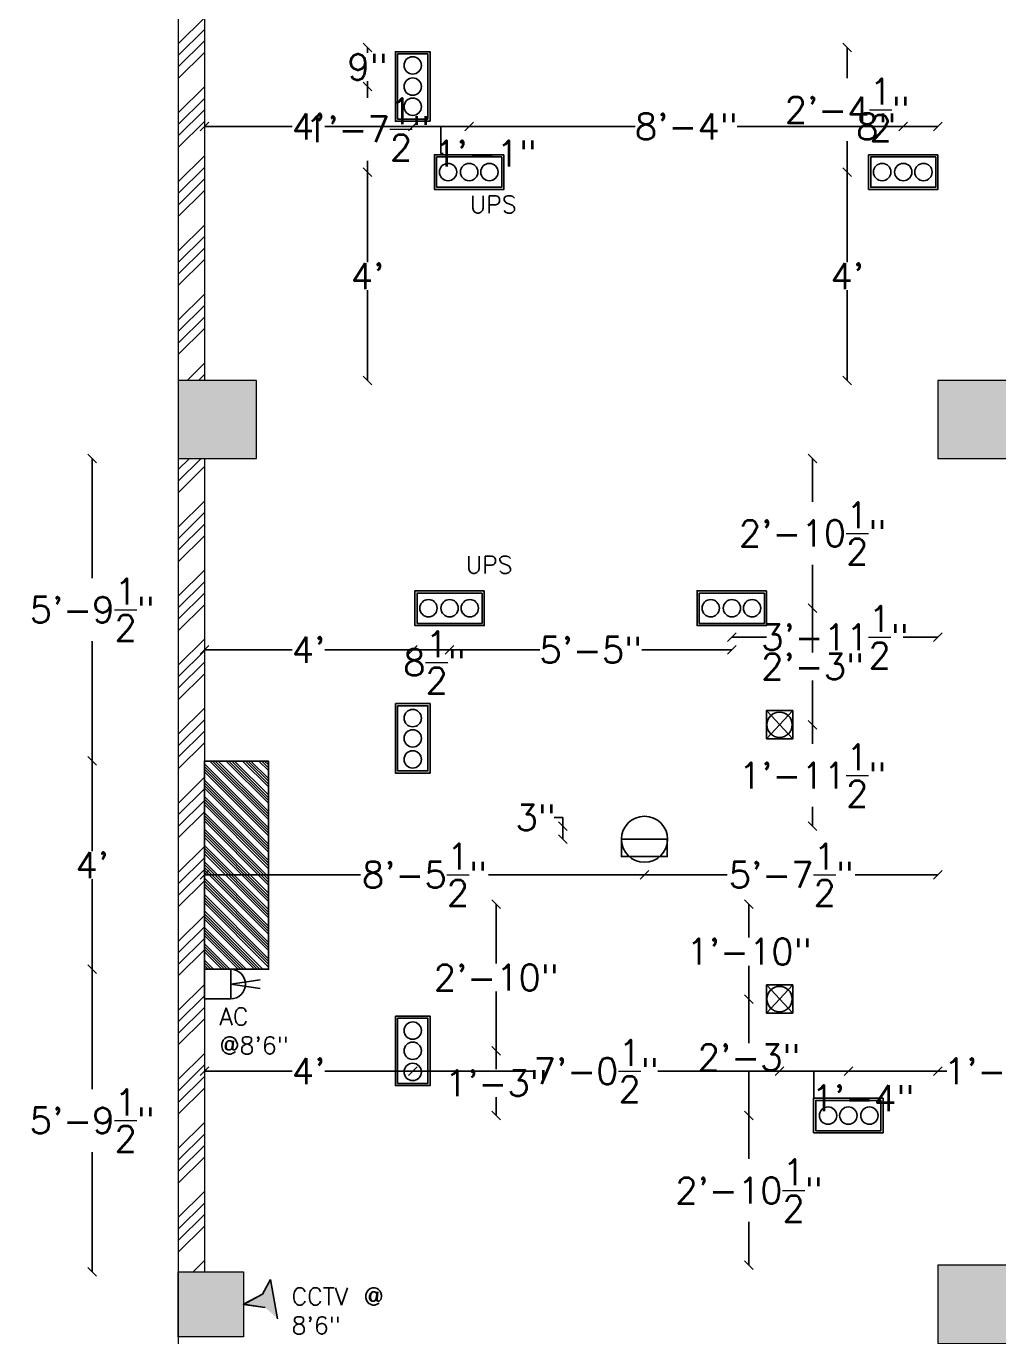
# Model space of a CAD drawing. Header units: inches. Extents: x 111501 to 134888, y 46021 to 52102.
# Drawn here: x 112068.6 to 112292.6, y 47552.6 to 47854.6 of the extents above; entities that cross this region are included whole.
import ezdxf

# ---------------------------------------------------------------- set-up
doc = ezdxf.new("R2010")
doc.units = ezdxf.units.IN
doc.header["$MEASUREMENT"] = 0
for name, color, linetype, lineweight in [('column', 252, 'Continuous', 9), ('dimension', 250, 'Continuous', 0), ('text1', 7, 'Continuous', 0), ('wall', 7, 'Continuous', 9)]:
    doc.layers.add(name, color=color, linetype=linetype, lineweight=lineweight)
doc.layers.add('electrical layout', color=250, linetype='Continuous')
doc.layers.add('electrical planing', color=251, linetype='Continuous')
doc.styles.get("Standard").update_dxf_attribs({"font": 'txt.shx', "height": 6})
doc.dimstyles.new('Standard$0', dxfattribs={"dimtxt": 4, "dimasz": 2, "dimexe": 0.125, "dimexo": 0.125, "dimgap": 0.25, "dimtad": 0, "dimtih": 1, "dimtoh": 1, "dimdec": 1, "dimlfac": -1, "dimzin": 0, "dimdsep": 46, "dimlunit": 4, "dimtxsty": 'Standard', "dimblk": 'OBLIQUE', "dimblk1": 'DOTSMALL', "dimblk2": 'DOTSMALL', "dimcen": 0, "dimse1": 1, "dimse2": 1, "dimadec": 0, "dimazin": 0, "dimtfac": 1, "dimtdec": 1, "dimtofl": 0, "dimtmove": 0, "dimatfit": 3, "dimfxl": 1, "dimtolj": 1, "dimtzin": 0, "dimarcsym": 0})

# ---------------------------------------------------------------- blocks, each defined once
blk = doc.blocks.new('ac')
h = blk.add_hatch()
h.set_pattern_fill('ANSI34', color=5, scale=0.610107, angle=270, style=0)
h.set_pattern_definition([(315, (22596.1116, 2489.52766), (0.32355821, 0.32355821), []), (315, (22596.1116, 2489.4198), (0.32355821, 0.32355821), []), (315, (22596.1116, 2489.31195), (0.32355821, 0.32355821), []), (315, (22596.1116, 2489.2041), (0.32355821, 0.32355821), [])])
h.paths.add_polyline_path([(24130.216, 5022.758), (24130.216, 5030.993), (24132.746, 5030.993), (24132.754, 5022.758)])
at = {"color": 0, "ltscale": 7}
blk.add_lwpolyline([(24130.216, 5022.758), (24132.754, 5022.758), (24132.746, 5030.993), (24130.216, 5030.993)], close=True, dxfattribs=at)
blk = doc.blocks.new('cctv')
at = {"layer": 'electrical layout'}
h = blk.add_hatch(color=122, dxfattribs=at)
h.set_gradient(color1=(19, 236, 153), color2=(76, 0, 0), one_color=1)
h.paths.add_polyline_path([(24133.65, 5037.24), (24127.98, 5043.08), (24131.36, 5042.62), (24135.52, 5044.65), (24133.39, 5040.62)])
h = blk.add_hatch(color=122, dxfattribs=at)
h.set_gradient(color1=(19, 236, 153), color2=(76, 0, 0), rotation=90, one_color=1, name='HEMISPHERICAL')
h.paths.add_polyline_path([(24127.98, 5043.08), (24131.36, 5042.62), (24135.52, 5044.65), (24133.39, 5040.62), (24133.65, 5037.24)])
at = {"layer": 'electrical layout', "color": 7}
blk.add_lwpolyline([(24133.39, 5040.62), (24135.52, 5044.65), (24135.52, 5044.65), (24131.36, 5042.62)], dxfattribs=at)
blk = doc.blocks.new('cct')
at = {"linetype": 'ByBlock'}
for p, q in [((-256.08, 4774.33), (-256.62, 4780.62)), ((-256.62, 4780.62), (-246.3, 4769.8)), ((-259.93, 4767.25), (-256.08, 4774.33)), ((-252.53, 4770.75), (-259.93, 4767.25))]:
    blk.add_line(p, q, dxfattribs=at)
at = {"layer": 'electrical planing', "color": 6, "xscale": 1.768501453454219, "yscale": 1.768501453454219, "zscale": 1.768501453454219, "rotation": 179.2941866071456}
blk.add_blockref('cctv', (42530.42, 13162.25), dxfattribs=at)
blk = doc.blocks.new('_Oblique')
at = {"color": 0, "linetype": 'ByBlock', "lineweight": -2}
blk.add_line((-0.5, -0.5), (0.5, 0.5), dxfattribs=at)
blk = doc.blocks.new('*D1251')
at = {"layer": 'Defpoints', "color": 0, "transparency": 16777216}
for p in [(112235.07, 47603.59), (112257.96, 47603.59), (112278.61, 47569.09)]:
    blk.add_point(p, dxfattribs=at)
at = {"layer": 'dimension', "color": 0, "lineweight": -2, "transparency": 16777216}
for p, q in [((112235.07, 47603.59), (112235.07, 47593.59)), ((112235.07, 47569.09), (112235.07, 47579.09))]:
    blk.add_line(p, q, dxfattribs=at)
at = {"layer": 'dimension', "color": 0, "lineweight": -2, "transparency": 16777216, "xscale": 2, "yscale": 2, "zscale": 2}
for p, rotation in [((112235.07, 47603.59), 90), ((112235.07, 47569.09), 270)]:
    blk.add_blockref('_Oblique', p, dxfattribs=dict(at, rotation=rotation))
at = {"layer": 'dimension', "color": 0, "lineweight": 5, "transparency": 16777216, "insert": (112235.07, 47586.34), "char_height": 6, "attachment_point": 5}
blk.add_mtext('\\A1;2\'-10{\\H1.000000x;\\S1/2;}"', dxfattribs=at)
blk = doc.blocks.new('_DOTSMALL')
at = {"color": 0, "linetype": 'ByBlock', "lineweight": -2, "const_width": 0.5}
blk.add_lwpolyline([(-0.0625, 0, 1), (0.0625, 0, 1)], format="xyb", close=True, dxfattribs=at)
blk = doc.blocks.new('*D1252')
at = {"layer": 'Defpoints', "color": 0, "transparency": 16777216}
for p in [(112278.61, 47613.85), (112257.96, 47603.59), (112278.61, 47569.09)]:
    blk.add_point(p, dxfattribs=at)
at = {"layer": 'dimension', "color": 0, "lineweight": -2, "transparency": 16777216}
for p, q in [((112257.96, 47613.85), (112278.61, 47613.85)), ((112278.61, 47613.85), (112280.61, 47613.85))]:
    blk.add_line(p, q, dxfattribs=at)
at = {"layer": 'dimension', "color": 0, "lineweight": -2, "transparency": 16777216, "xscale": 2, "yscale": 2, "zscale": 2, "rotation": 180}
blk.add_blockref('_Oblique', (112257.96, 47613.85), dxfattribs=at)
at = {"layer": 'dimension', "color": 0, "lineweight": -2, "transparency": 16777216, "xscale": 2, "yscale": 2, "zscale": 2}
blk.add_blockref('_Oblique', (112278.61, 47613.85), dxfattribs=at)
at = {"layer": 'dimension', "color": 0, "lineweight": 5, "transparency": 16777216, "insert": (112294.36, 47613.85), "char_height": 6, "attachment_point": 5}
blk.add_mtext('\\A1;1\'-8{\\H1.000000x;\\S1/2;}"', dxfattribs=at)
blk = doc.blocks.new('*D1253')
at = {"layer": 'Defpoints', "color": 0, "lineweight": 5, "transparency": 16777216}
for p in [(112242.11, 47630.45), (112242.11, 47613.85), (112257.96, 47603.59)]:
    blk.add_point(p, dxfattribs=at)
at = {"layer": 'dimension', "color": 0, "lineweight": -2, "transparency": 16777216}
for p, q in [((112257.96, 47613.85), (112242.11, 47613.85)), ((112250.04, 47613.85), (112250.04, 47607.6)), ((112250.04, 47607.6), (112250.54, 47607.6))]:
    blk.add_line(p, q, dxfattribs=at)
at = {"layer": 'dimension', "color": 0, "lineweight": -2, "transparency": 16777216, "xscale": 2, "yscale": 2, "zscale": 2, "rotation": 180}
blk.add_blockref('_Oblique', (112242.11, 47613.85), dxfattribs=at)
at = {"layer": 'dimension', "color": 0, "lineweight": -2, "transparency": 16777216, "xscale": 2, "yscale": 2, "zscale": 2}
blk.add_blockref('_Oblique', (112257.96, 47613.85), dxfattribs=at)
at = {"layer": 'dimension', "color": 0, "lineweight": 5, "transparency": 16777216, "insert": (112261.29, 47607.6), "char_height": 6, "attachment_point": 5}
blk.add_mtext('\\A1;1\'-4"', dxfattribs=at)
blk = doc.blocks.new('*D1254')
at = {"layer": 'Defpoints', "color": 0, "lineweight": 5, "transparency": 16777216}
for p in [(112242.11, 47630.45), (112157.61, 47618.52), (112157.61, 47613.85)]:
    blk.add_point(p, dxfattribs=at)
at = {"layer": 'dimension', "color": 0, "lineweight": -2, "transparency": 16777216}
for p, q in [((112157.61, 47613.85), (112185.61, 47613.85)), ((112242.11, 47613.85), (112214.11, 47613.85))]:
    blk.add_line(p, q, dxfattribs=at)
at = {"layer": 'dimension', "color": 0, "lineweight": -2, "transparency": 16777216, "xscale": 2, "yscale": 2, "zscale": 2, "rotation": 180}
blk.add_blockref('_Oblique', (112157.61, 47613.85), dxfattribs=at)
at = {"layer": 'dimension', "color": 0, "lineweight": -2, "transparency": 16777216, "xscale": 2, "yscale": 2, "zscale": 2}
blk.add_blockref('_Oblique', (112242.11, 47613.85), dxfattribs=at)
at = {"layer": 'dimension', "color": 0, "lineweight": 5, "transparency": 16777216, "insert": (112199.86, 47613.85), "char_height": 6, "attachment_point": 5}
blk.add_mtext('\\A1;7\'-0{\\H1.000000x;\\S1/2;}"', dxfattribs=at)
blk = doc.blocks.new('*D1255')
at = {"layer": 'Defpoints', "color": 0, "lineweight": 5, "transparency": 16777216}
for p in [(112109.61, 47622.23), (112157.61, 47618.52), (112109.61, 47613.85)]:
    blk.add_point(p, dxfattribs=at)
at = {"layer": 'dimension', "color": 0, "lineweight": -2, "transparency": 16777216}
for p, q in [((112109.61, 47613.85), (112129.86, 47613.85)), ((112157.61, 47613.85), (112137.36, 47613.85))]:
    blk.add_line(p, q, dxfattribs=at)
at = {"layer": 'dimension', "color": 0, "lineweight": -2, "transparency": 16777216, "xscale": 2, "yscale": 2, "zscale": 2, "rotation": 180}
blk.add_blockref('_Oblique', (112109.61, 47613.85), dxfattribs=at)
at = {"layer": 'dimension', "color": 0, "lineweight": -2, "transparency": 16777216, "xscale": 2, "yscale": 2, "zscale": 2}
blk.add_blockref('_Oblique', (112157.61, 47613.85), dxfattribs=at)
at = {"layer": 'dimension', "color": 0, "lineweight": 5, "transparency": 16777216, "insert": (112133.61, 47613.85), "char_height": 6, "attachment_point": 5}
blk.add_mtext("\\A1;4'", dxfattribs=at)
blk = doc.blocks.new('*D1256')
at = {"layer": 'Defpoints', "color": 0, "lineweight": 5, "transparency": 16777216}
for p in [(112235.07, 47630.45), (112242.11, 47630.45), (112257.96, 47603.59)]:
    blk.add_point(p, dxfattribs=at)
at = {"layer": 'dimension', "color": 0, "lineweight": -2, "transparency": 16777216}
for p, q in [((112235.07, 47630.45), (112235.07, 47620.27)), ((112235.07, 47603.59), (112235.07, 47613.77))]:
    blk.add_line(p, q, dxfattribs=at)
at = {"layer": 'dimension', "color": 0, "lineweight": -2, "transparency": 16777216, "xscale": 2, "yscale": 2, "zscale": 2}
for p, rotation in [((112235.07, 47630.45), 90), ((112235.07, 47603.59), 270)]:
    blk.add_blockref('_Oblique', p, dxfattribs=dict(at, rotation=rotation))
at = {"layer": 'dimension', "color": 0, "lineweight": 5, "transparency": 16777216, "insert": (112235.07, 47617.02), "char_height": 6, "attachment_point": 5}
blk.add_mtext('\\A1;2\'-3"', dxfattribs=at)
blk = doc.blocks.new('*D1257')
at = {"layer": 'Defpoints', "color": 0, "lineweight": 5, "transparency": 16777216}
for p in [(112235.07, 47652.31), (112246.7, 47652.31), (112242.11, 47630.45)]:
    blk.add_point(p, dxfattribs=at)
at = {"layer": 'dimension', "color": 0, "lineweight": -2, "transparency": 16777216}
for p, q in [((112235.07, 47652.31), (112235.07, 47644.63)), ((112235.07, 47630.45), (112235.07, 47638.13))]:
    blk.add_line(p, q, dxfattribs=at)
at = {"layer": 'dimension', "color": 0, "lineweight": -2, "transparency": 16777216, "xscale": 2, "yscale": 2, "zscale": 2}
for p, rotation in [((112235.07, 47652.31), 90), ((112235.07, 47630.45), 270)]:
    blk.add_blockref('_Oblique', p, dxfattribs=dict(at, rotation=rotation))
at = {"layer": 'dimension', "color": 0, "lineweight": 5, "transparency": 16777216, "insert": (112235.07, 47641.38), "char_height": 6, "attachment_point": 5}
blk.add_mtext('\\A1;1\'-10"', dxfattribs=at)
blk = doc.blocks.new('*D1258')
at = {"layer": 'Defpoints', "color": 0, "transparency": 16777216}
for p in [(112157.61, 47618.52), (112176.84, 47618.52), (112257.96, 47603.59)]:
    blk.add_point(p, dxfattribs=at)
at = {"layer": 'dimension', "color": 0, "lineweight": -2, "transparency": 16777216}
for p, q in [((112176.84, 47618.52), (112176.84, 47614.31)), ((112176.84, 47603.59), (112176.84, 47607.81))]:
    blk.add_line(p, q, dxfattribs=at)
at = {"layer": 'dimension', "color": 0, "lineweight": -2, "transparency": 16777216, "xscale": 2, "yscale": 2, "zscale": 2}
for p, rotation in [((112176.84, 47618.52), 90), ((112176.84, 47603.59), 270)]:
    blk.add_blockref('_Oblique', p, dxfattribs=dict(at, rotation=rotation))
at = {"layer": 'dimension', "color": 0, "lineweight": 5, "transparency": 16777216, "insert": (112176.84, 47611.06), "char_height": 6, "attachment_point": 5}
blk.add_mtext('\\A1;1\'-3"', dxfattribs=at)
blk = doc.blocks.new('*D1259')
at = {"layer": 'Defpoints', "color": 0, "lineweight": 5, "transparency": 16777216}
for p in [(112176.84, 47652.31), (112190.35, 47652.31), (112157.61, 47618.52)]:
    blk.add_point(p, dxfattribs=at)
at = {"layer": 'dimension', "color": 0, "lineweight": -2, "transparency": 16777216}
for p, q in [((112176.84, 47652.31), (112176.84, 47638.66)), ((112176.84, 47618.52), (112176.84, 47632.16))]:
    blk.add_line(p, q, dxfattribs=at)
at = {"layer": 'dimension', "color": 0, "lineweight": -2, "transparency": 16777216, "xscale": 2, "yscale": 2, "zscale": 2}
for p, rotation in [((112176.84, 47652.31), 90), ((112176.84, 47618.52), 270)]:
    blk.add_blockref('_Oblique', p, dxfattribs=dict(at, rotation=rotation))
at = {"layer": 'dimension', "color": 0, "lineweight": 5, "transparency": 16777216, "insert": (112176.84, 47635.41), "char_height": 6, "attachment_point": 5}
blk.add_mtext('\\A1;2\'-10"', dxfattribs=at)
blk = doc.blocks.new('*D1260')
at = {"layer": 'Defpoints', "color": 0, "transparency": 16777216}
for p in [(112278.61, 47670.31), (112210.99, 47667.27), (112210.99, 47659.1)]:
    blk.add_point(p, dxfattribs=at)
at = {"layer": 'dimension', "color": 0, "lineweight": -2, "transparency": 16777216}
for p, q in [((112210.99, 47659.1), (112230.05, 47659.1)), ((112278.61, 47659.1), (112259.55, 47659.1))]:
    blk.add_line(p, q, dxfattribs=at)
at = {"layer": 'dimension', "color": 0, "lineweight": -2, "transparency": 16777216, "xscale": 2, "yscale": 2, "zscale": 2, "rotation": 180}
blk.add_blockref('_Oblique', (112210.99, 47659.1), dxfattribs=at)
at = {"layer": 'dimension', "color": 0, "lineweight": -2, "transparency": 16777216, "xscale": 2, "yscale": 2, "zscale": 2}
blk.add_blockref('_Oblique', (112278.61, 47659.1), dxfattribs=at)
at = {"layer": 'dimension', "color": 0, "lineweight": 5, "transparency": 16777216, "insert": (112244.8, 47659.1), "char_height": 6, "attachment_point": 5}
blk.add_mtext('\\A1;5\'-7{\\H1.000000x;\\S1/2;}"', dxfattribs=at)
blk = doc.blocks.new('*D1261')
at = {"layer": 'Defpoints', "color": 0, "lineweight": 5, "transparency": 16777216}
for p in [(112109.61, 47689.54), (112210.99, 47667.27), (112109.61, 47659.1)]:
    blk.add_point(p, dxfattribs=at)
at = {"layer": 'dimension', "color": 0, "lineweight": -2, "transparency": 16777216}
for p, q in [((112109.61, 47659.1), (112145.55, 47659.1)), ((112210.99, 47659.1), (112175.05, 47659.1))]:
    blk.add_line(p, q, dxfattribs=at)
at = {"layer": 'dimension', "color": 0, "lineweight": -2, "transparency": 16777216, "xscale": 2, "yscale": 2, "zscale": 2, "rotation": 180}
blk.add_blockref('_Oblique', (112109.61, 47659.1), dxfattribs=at)
at = {"layer": 'dimension', "color": 0, "lineweight": -2, "transparency": 16777216, "xscale": 2, "yscale": 2, "zscale": 2}
blk.add_blockref('_Oblique', (112210.99, 47659.1), dxfattribs=at)
at = {"layer": 'dimension', "color": 0, "lineweight": 5, "transparency": 16777216, "insert": (112160.3, 47659.1), "char_height": 6, "attachment_point": 5}
blk.add_mtext('\\A1;8\'-5{\\H1.000000x;\\S1/2;}"', dxfattribs=at)
blk = doc.blocks.new('*D1262')
at = {"layer": 'Defpoints', "color": 0, "transparency": 16777216}
for p in [(112278.61, 47755.02), (112231.13, 47720.52), (112249.71, 47720.52)]:
    blk.add_point(p, dxfattribs=at)
at = {"layer": 'dimension', "color": 0, "lineweight": -2, "transparency": 16777216}
for p, q in [((112249.71, 47755.02), (112249.71, 47745.02)), ((112249.71, 47720.52), (112249.71, 47730.52))]:
    blk.add_line(p, q, dxfattribs=at)
at = {"layer": 'dimension', "color": 0, "lineweight": -2, "transparency": 16777216, "xscale": 2, "yscale": 2, "zscale": 2}
for p, rotation in [((112249.71, 47755.02), 90), ((112249.71, 47720.52), 270)]:
    blk.add_blockref('_Oblique', p, dxfattribs=dict(at, rotation=rotation))
at = {"layer": 'dimension', "color": 0, "lineweight": 5, "transparency": 16777216, "insert": (112249.71, 47737.77), "char_height": 6, "attachment_point": 5}
blk.add_mtext('\\A1;2\'-10{\\H1.000000x;\\S1/2;}"', dxfattribs=at)
blk = doc.blocks.new('*D1263')
at = {"layer": 'Defpoints', "color": 0, "transparency": 16777216}
for p in [(112278.61, 47755.02), (112231.13, 47720.52), (112278.61, 47713.85)]:
    blk.add_point(p, dxfattribs=at)
at = {"layer": 'dimension', "color": 0, "lineweight": -2, "transparency": 16777216}
for p, q in [((112231.13, 47713.85), (112239.12, 47713.85)), ((112278.61, 47713.85), (112270.62, 47713.85))]:
    blk.add_line(p, q, dxfattribs=at)
at = {"layer": 'dimension', "color": 0, "lineweight": -2, "transparency": 16777216, "xscale": 2, "yscale": 2, "zscale": 2, "rotation": 180}
blk.add_blockref('_Oblique', (112231.13, 47713.85), dxfattribs=at)
at = {"layer": 'dimension', "color": 0, "lineweight": -2, "transparency": 16777216, "xscale": 2, "yscale": 2, "zscale": 2}
blk.add_blockref('_Oblique', (112278.61, 47713.85), dxfattribs=at)
at = {"layer": 'dimension', "color": 0, "lineweight": 5, "transparency": 16777216, "insert": (112254.87, 47713.85), "char_height": 6, "attachment_point": 5}
blk.add_mtext('\\A1;3\'-11{\\H1.000000x;\\S1/2;}"', dxfattribs=at)
blk = doc.blocks.new('*D1264')
at = {"layer": 'Defpoints', "color": 0, "lineweight": 5, "transparency": 16777216}
for p in [(112231.13, 47720.52), (112242.11, 47693.66), (112249.71, 47693.66)]:
    blk.add_point(p, dxfattribs=at)
at = {"layer": 'dimension', "color": 0, "lineweight": -2, "transparency": 16777216}
for p, q in [((112249.71, 47720.52), (112249.71, 47710.34)), ((112249.71, 47693.66), (112249.71, 47703.84))]:
    blk.add_line(p, q, dxfattribs=at)
at = {"layer": 'dimension', "color": 0, "lineweight": -2, "transparency": 16777216, "xscale": 2, "yscale": 2, "zscale": 2}
for p, rotation in [((112249.71, 47720.52), 90), ((112249.71, 47693.66), 270)]:
    blk.add_blockref('_Oblique', p, dxfattribs=dict(at, rotation=rotation))
at = {"layer": 'dimension', "color": 0, "lineweight": 5, "transparency": 16777216, "insert": (112249.71, 47707.09), "char_height": 6, "attachment_point": 5}
blk.add_mtext('\\A1;2\'-3"', dxfattribs=at)
blk = doc.blocks.new('*D1265')
at = {"layer": 'Defpoints', "color": 0, "lineweight": 5, "transparency": 16777216}
for p in [(112166.1, 47720.52), (112231.13, 47720.52), (112166.1, 47710.91)]:
    blk.add_point(p, dxfattribs=at)
at = {"layer": 'dimension', "color": 0, "lineweight": -2, "transparency": 16777216}
for p, q in [((112166.1, 47710.91), (112186.86, 47710.91)), ((112231.13, 47710.91), (112210.36, 47710.91))]:
    blk.add_line(p, q, dxfattribs=at)
at = {"layer": 'dimension', "color": 0, "lineweight": -2, "transparency": 16777216, "xscale": 2, "yscale": 2, "zscale": 2, "rotation": 180}
blk.add_blockref('_Oblique', (112166.1, 47710.91), dxfattribs=at)
at = {"layer": 'dimension', "color": 0, "lineweight": -2, "transparency": 16777216, "xscale": 2, "yscale": 2, "zscale": 2}
blk.add_blockref('_Oblique', (112231.13, 47710.91), dxfattribs=at)
at = {"layer": 'dimension', "color": 0, "lineweight": 5, "transparency": 16777216, "insert": (112198.61, 47710.91), "char_height": 6, "attachment_point": 5}
blk.add_mtext('\\A1;5\'-5"', dxfattribs=at)
blk = doc.blocks.new('*D1266')
at = {"layer": 'Defpoints', "color": 0, "lineweight": 5, "transparency": 16777216}
for p in [(112166.1, 47720.52), (112157.61, 47710.91), (112157.61, 47690.52)]:
    blk.add_point(p, dxfattribs=at)
at = {"layer": 'dimension', "color": 0, "lineweight": -2, "transparency": 16777216}
blk.add_line((112166.1, 47710.91), (112157.61, 47710.91), dxfattribs=at)
at = {"layer": 'dimension', "color": 0, "lineweight": -2, "transparency": 16777216, "xscale": 2, "yscale": 2, "zscale": 2, "rotation": 180}
blk.add_blockref('_Oblique', (112157.61, 47710.91), dxfattribs=at)
at = {"layer": 'dimension', "color": 0, "lineweight": -2, "transparency": 16777216, "xscale": 2, "yscale": 2, "zscale": 2}
blk.add_blockref('_Oblique', (112166.1, 47710.91), dxfattribs=at)
at = {"layer": 'dimension', "color": 0, "lineweight": 5, "transparency": 16777216, "insert": (112162.61, 47708.04), "char_height": 6, "attachment_point": 5}
blk.add_mtext('\\A1;8{\\H1.000000x;\\S1/2;}"', dxfattribs=at)
blk = doc.blocks.new('*D1267')
at = {"layer": 'Defpoints', "color": 0, "lineweight": 5, "transparency": 16777216}
for p in [(112109.61, 47727.53), (112109.61, 47710.91), (112157.61, 47690.52)]:
    blk.add_point(p, dxfattribs=at)
at = {"layer": 'dimension', "color": 0, "lineweight": -2, "transparency": 16777216}
for p, q in [((112109.61, 47710.91), (112129.86, 47710.91)), ((112157.61, 47710.91), (112137.36, 47710.91))]:
    blk.add_line(p, q, dxfattribs=at)
at = {"layer": 'dimension', "color": 0, "lineweight": -2, "transparency": 16777216, "xscale": 2, "yscale": 2, "zscale": 2, "rotation": 180}
blk.add_blockref('_Oblique', (112109.61, 47710.91), dxfattribs=at)
at = {"layer": 'dimension', "color": 0, "lineweight": -2, "transparency": 16777216, "xscale": 2, "yscale": 2, "zscale": 2}
blk.add_blockref('_Oblique', (112157.61, 47710.91), dxfattribs=at)
at = {"layer": 'dimension', "color": 0, "lineweight": 5, "transparency": 16777216, "insert": (112133.61, 47710.91), "char_height": 6, "attachment_point": 5}
blk.add_mtext("\\A1;4'", dxfattribs=at)
blk = doc.blocks.new('*D1268')
at = {"layer": 'Defpoints', "color": 0, "lineweight": 5, "transparency": 16777216}
for p in [(112242.11, 47693.66), (112249.71, 47670.31), (112253.64, 47670.31)]:
    blk.add_point(p, dxfattribs=at)
at = {"layer": 'dimension', "color": 0, "lineweight": -2, "transparency": 16777216}
for p, q in [((112249.71, 47693.66), (112249.71, 47689.23)), ((112249.71, 47670.31), (112249.71, 47674.73))]:
    blk.add_line(p, q, dxfattribs=at)
at = {"layer": 'dimension', "color": 0, "lineweight": -2, "transparency": 16777216, "xscale": 2, "yscale": 2, "zscale": 2}
for p, rotation in [((112249.71, 47693.66), 90), ((112249.71, 47670.31), 270)]:
    blk.add_blockref('_Oblique', p, dxfattribs=dict(at, rotation=rotation))
at = {"layer": 'dimension', "color": 0, "lineweight": 5, "transparency": 16777216, "insert": (112249.71, 47681.98), "char_height": 6, "attachment_point": 5}
blk.add_mtext('\\A1;1\'-11{\\H1.000000x;\\S1/2;}"', dxfattribs=at)
blk = doc.blocks.new('*D1287')
at = {"layer": 'Defpoints', "color": 0, "transparency": 16777216}
for p in [(112270.61, 47831.53), (112270.61, 47821.02), (112278.61, 47773.02)]:
    blk.add_point(p, dxfattribs=at)
at = {"layer": 'dimension', "color": 0, "lineweight": -2, "transparency": 16777216}
for p, q in [((112270.61, 47831.53), (112268.61, 47831.53)), ((112278.61, 47831.53), (112270.61, 47831.53))]:
    blk.add_line(p, q, dxfattribs=at)
at = {"layer": 'dimension', "color": 0, "lineweight": -2, "transparency": 16777216, "xscale": 2, "yscale": 2, "zscale": 2, "rotation": 180}
blk.add_blockref('_Oblique', (112270.61, 47831.53), dxfattribs=at)
at = {"layer": 'dimension', "color": 0, "lineweight": -2, "transparency": 16777216, "xscale": 2, "yscale": 2, "zscale": 2}
blk.add_blockref('_Oblique', (112278.61, 47831.53), dxfattribs=at)
at = {"layer": 'dimension', "color": 0, "lineweight": 5, "transparency": 16777216, "insert": (112264.36, 47831.53), "char_height": 6, "attachment_point": 5}
blk.add_mtext('\\A1;8"', dxfattribs=at)
blk = doc.blocks.new('*D1288')
at = {"layer": 'Defpoints', "color": 0, "transparency": 16777216}
for p in [(112270.61, 47821.02), (112257.7, 47773.02), (112278.61, 47773.02)]:
    blk.add_point(p, dxfattribs=at)
at = {"layer": 'dimension', "color": 0, "lineweight": -2, "transparency": 16777216}
for p, q in [((112257.7, 47821.02), (112257.7, 47800.27)), ((112257.7, 47773.02), (112257.7, 47793.77))]:
    blk.add_line(p, q, dxfattribs=at)
at = {"layer": 'dimension', "color": 0, "lineweight": -2, "transparency": 16777216, "xscale": 2, "yscale": 2, "zscale": 2}
for p, rotation in [((112257.7, 47821.02), 90), ((112257.7, 47773.02), 270)]:
    blk.add_blockref('_Oblique', p, dxfattribs=dict(at, rotation=rotation))
at = {"layer": 'dimension', "color": 0, "lineweight": 5, "transparency": 16777216, "insert": (112257.7, 47797.02), "char_height": 6, "attachment_point": 5}
blk.add_mtext("\\A1;4'", dxfattribs=at)
blk = doc.blocks.new('*D1289')
at = {"layer": 'Defpoints', "color": 0, "lineweight": 5, "transparency": 16777216}
for p in [(112170.61, 47831.53), (112170.61, 47821.02), (112270.61, 47821.02)]:
    blk.add_point(p, dxfattribs=at)
at = {"layer": 'dimension', "color": 0, "lineweight": -2, "transparency": 16777216}
for p, q in [((112170.61, 47831.53), (112208.86, 47831.53)), ((112270.61, 47831.53), (112232.36, 47831.53))]:
    blk.add_line(p, q, dxfattribs=at)
at = {"layer": 'dimension', "color": 0, "lineweight": -2, "transparency": 16777216, "xscale": 2, "yscale": 2, "zscale": 2, "rotation": 180}
blk.add_blockref('_Oblique', (112170.61, 47831.53), dxfattribs=at)
at = {"layer": 'dimension', "color": 0, "lineweight": -2, "transparency": 16777216, "xscale": 2, "yscale": 2, "zscale": 2}
blk.add_blockref('_Oblique', (112270.61, 47831.53), dxfattribs=at)
at = {"layer": 'dimension', "color": 0, "lineweight": 5, "transparency": 16777216, "insert": (112220.61, 47831.53), "char_height": 6, "attachment_point": 5}
blk.add_mtext('\\A1;8\'-4"', dxfattribs=at)
blk = doc.blocks.new('*D1290')
at = {"layer": 'Defpoints', "color": 0, "lineweight": 5, "transparency": 16777216}
for p in [(112157.61, 47840.73), (112157.61, 47831.53), (112170.61, 47821.02)]:
    blk.add_point(p, dxfattribs=at)
at = {"layer": 'dimension', "color": 0, "lineweight": -2, "transparency": 16777216}
for p, q in [((112170.61, 47831.53), (112157.61, 47831.53)), ((112164.11, 47831.53), (112164.11, 47825.28)), ((112164.11, 47825.28), (112164.61, 47825.28))]:
    blk.add_line(p, q, dxfattribs=at)
at = {"layer": 'dimension', "color": 0, "lineweight": -2, "transparency": 16777216, "xscale": 2, "yscale": 2, "zscale": 2, "rotation": 180}
blk.add_blockref('_Oblique', (112157.61, 47831.53), dxfattribs=at)
at = {"layer": 'dimension', "color": 0, "lineweight": -2, "transparency": 16777216, "xscale": 2, "yscale": 2, "zscale": 2}
blk.add_blockref('_Oblique', (112170.61, 47831.53), dxfattribs=at)
at = {"layer": 'dimension', "color": 0, "lineweight": 5, "transparency": 16777216, "insert": (112174.36, 47825.28), "char_height": 6, "attachment_point": 5}
blk.add_mtext('\\A1;1\'-1"', dxfattribs=at)
blk = doc.blocks.new('*D1291')
at = {"layer": 'Defpoints', "color": 0, "lineweight": 5, "transparency": 16777216}
for p in [(112257.7, 47849.73), (112265.71, 47849.73), (112270.61, 47821.02)]:
    blk.add_point(p, dxfattribs=at)
at = {"layer": 'dimension', "color": 0, "lineweight": -2, "transparency": 16777216}
for p, q in [((112257.7, 47849.73), (112257.7, 47842.63)), ((112257.7, 47821.02), (112257.7, 47828.13))]:
    blk.add_line(p, q, dxfattribs=at)
at = {"layer": 'dimension', "color": 0, "lineweight": -2, "transparency": 16777216, "xscale": 2, "yscale": 2, "zscale": 2}
for p, rotation in [((112257.7, 47849.73), 90), ((112257.7, 47821.02), 270)]:
    blk.add_blockref('_Oblique', p, dxfattribs=dict(at, rotation=rotation))
at = {"layer": 'dimension', "color": 0, "lineweight": 5, "transparency": 16777216, "insert": (112257.7, 47835.38), "char_height": 6, "attachment_point": 5}
blk.add_mtext('\\A1;2\'-4{\\H1.000000x;\\S1/2;}"', dxfattribs=at)
blk = doc.blocks.new('*D1292')
at = {"layer": 'Defpoints', "color": 0, "lineweight": 5, "transparency": 16777216}
for p in [(112109.61, 47842.15), (112157.61, 47840.73), (112109.61, 47831.53)]:
    blk.add_point(p, dxfattribs=at)
at = {"layer": 'dimension', "color": 0, "lineweight": -2, "transparency": 16777216}
for p, q in [((112109.61, 47831.53), (112129.86, 47831.53)), ((112157.61, 47831.53), (112137.36, 47831.53))]:
    blk.add_line(p, q, dxfattribs=at)
at = {"layer": 'dimension', "color": 0, "lineweight": -2, "transparency": 16777216, "xscale": 2, "yscale": 2, "zscale": 2, "rotation": 180}
blk.add_blockref('_Oblique', (112109.61, 47831.53), dxfattribs=at)
at = {"layer": 'dimension', "color": 0, "lineweight": -2, "transparency": 16777216, "xscale": 2, "yscale": 2, "zscale": 2}
blk.add_blockref('_Oblique', (112157.61, 47831.53), dxfattribs=at)
at = {"layer": 'dimension', "color": 0, "lineweight": 5, "transparency": 16777216, "insert": (112133.61, 47831.53), "char_height": 6, "attachment_point": 5}
blk.add_mtext("\\A1;4'", dxfattribs=at)
blk = doc.blocks.new('*D1293')
at = {"layer": 'Defpoints', "color": 0, "transparency": 16777216}
for p in [(112147.2, 47840.73), (112157.61, 47840.73), (112170.61, 47821.02)]:
    blk.add_point(p, dxfattribs=at)
at = {"layer": 'dimension', "color": 0, "lineweight": -2, "transparency": 16777216}
for p, q in [((112147.2, 47840.73), (112147.2, 47838.13)), ((112147.2, 47821.02), (112147.2, 47823.63))]:
    blk.add_line(p, q, dxfattribs=at)
at = {"layer": 'dimension', "color": 0, "lineweight": -2, "transparency": 16777216, "xscale": 2, "yscale": 2, "zscale": 2}
for p, rotation in [((112147.2, 47840.73), 90), ((112147.2, 47821.02), 270)]:
    blk.add_blockref('_Oblique', p, dxfattribs=dict(at, rotation=rotation))
at = {"layer": 'dimension', "color": 0, "lineweight": 5, "transparency": 16777216, "insert": (112147.2, 47830.88), "char_height": 6, "attachment_point": 5}
blk.add_mtext('\\A1;1\'-7{\\H1.000000x;\\S1/2;}"', dxfattribs=at)
blk = doc.blocks.new('*D1294')
at = {"layer": 'Defpoints', "color": 0, "lineweight": 5, "transparency": 16777216}
for p in [(112147.2, 47849.73), (112153.34, 47849.73), (112157.61, 47840.73)]:
    blk.add_point(p, dxfattribs=at)
at = {"layer": 'dimension', "color": 0, "lineweight": -2, "transparency": 16777216}
for p, q in [((112147.2, 47849.73), (112147.2, 47848.48)), ((112147.2, 47840.73), (112147.2, 47841.98))]:
    blk.add_line(p, q, dxfattribs=at)
at = {"layer": 'dimension', "color": 0, "lineweight": -2, "transparency": 16777216, "xscale": 2, "yscale": 2, "zscale": 2}
for p, rotation in [((112147.2, 47849.73), 90), ((112147.2, 47840.73), 270)]:
    blk.add_blockref('_Oblique', p, dxfattribs=dict(at, rotation=rotation))
at = {"layer": 'dimension', "color": 0, "lineweight": 5, "transparency": 16777216, "insert": (112147.2, 47845.23), "char_height": 6, "attachment_point": 5}
blk.add_mtext('\\A1;9"', dxfattribs=at)
blk = doc.blocks.new('*D1295')
at = {"layer": 'Defpoints', "color": 0, "lineweight": 5, "transparency": 16777216}
for p in [(112170.61, 47821.02), (112129.16, 47773.02), (112147.2, 47773.02)]:
    blk.add_point(p, dxfattribs=at)
at = {"layer": 'dimension', "color": 0, "lineweight": -2, "transparency": 16777216}
for p, q in [((112147.2, 47821.02), (112147.2, 47800.27)), ((112147.2, 47773.02), (112147.2, 47793.77))]:
    blk.add_line(p, q, dxfattribs=at)
at = {"layer": 'dimension', "color": 0, "lineweight": -2, "transparency": 16777216, "xscale": 2, "yscale": 2, "zscale": 2}
for p, rotation in [((112147.2, 47821.02), 90), ((112147.2, 47773.02), 270)]:
    blk.add_blockref('_Oblique', p, dxfattribs=dict(at, rotation=rotation))
at = {"layer": 'dimension', "color": 0, "lineweight": 5, "transparency": 16777216, "insert": (112147.2, 47797.02), "char_height": 6, "attachment_point": 5}
blk.add_mtext("\\A1;4'", dxfattribs=at)
blk = doc.blocks.new('*D1325')
at = {"layer": 'Defpoints', "color": 0, "transparency": 16777216}
for p in [(112115.71, 47755.02), (112083.76, 47685.31), (112115.09, 47685.31)]:
    blk.add_point(p, dxfattribs=at)
at = {"layer": 'dimension', "color": 0, "lineweight": -2, "transparency": 16777216}
for p, q in [((112083.76, 47755.02), (112083.76, 47727.41)), ((112083.76, 47685.31), (112083.76, 47712.91))]:
    blk.add_line(p, q, dxfattribs=at)
at = {"layer": 'dimension', "color": 0, "lineweight": -2, "transparency": 16777216, "xscale": 2, "yscale": 2, "zscale": 2}
for p, rotation in [((112083.76, 47755.02), 90), ((112083.76, 47685.31), 270)]:
    blk.add_blockref('_Oblique', p, dxfattribs=dict(at, rotation=rotation))
at = {"layer": 'dimension', "color": 0, "lineweight": 5, "transparency": 16777216, "insert": (112083.76, 47720.16), "char_height": 6, "attachment_point": 5}
blk.add_mtext('\\A1;5\'-9{\\H1.000000x;\\S1/2;}"', dxfattribs=at)
blk = doc.blocks.new('*D1326')
at = {"layer": 'Defpoints', "color": 0, "lineweight": 5, "transparency": 16777216}
for p in [(112115.09, 47685.31), (112083.76, 47637.31), (112124.4, 47637.31)]:
    blk.add_point(p, dxfattribs=at)
at = {"layer": 'dimension', "color": 0, "lineweight": -2, "transparency": 16777216}
for p, q in [((112083.76, 47685.31), (112083.76, 47664.56)), ((112083.76, 47637.31), (112083.76, 47658.06))]:
    blk.add_line(p, q, dxfattribs=at)
at = {"layer": 'dimension', "color": 0, "lineweight": -2, "transparency": 16777216, "xscale": 2, "yscale": 2, "zscale": 2}
for p, rotation in [((112083.76, 47685.31), 90), ((112083.76, 47637.31), 270)]:
    blk.add_blockref('_Oblique', p, dxfattribs=dict(at, rotation=rotation))
at = {"layer": 'dimension', "color": 0, "lineweight": 5, "transparency": 16777216, "insert": (112083.76, 47661.31), "char_height": 6, "attachment_point": 5}
blk.add_mtext("\\A1;4'", dxfattribs=at)
blk = doc.blocks.new('*D1327')
at = {"layer": 'Defpoints', "color": 0, "lineweight": 5, "transparency": 16777216}
for p in [(112124.4, 47637.31), (112083.76, 47567.59), (112114.82, 47567.59)]:
    blk.add_point(p, dxfattribs=at)
at = {"layer": 'dimension', "color": 0, "lineweight": -2, "transparency": 16777216}
for p, q in [((112083.76, 47637.31), (112083.76, 47609.7)), ((112083.76, 47567.59), (112083.76, 47595.2))]:
    blk.add_line(p, q, dxfattribs=at)
at = {"layer": 'dimension', "color": 0, "lineweight": -2, "transparency": 16777216, "xscale": 2, "yscale": 2, "zscale": 2}
for p, rotation in [((112083.76, 47637.31), 90), ((112083.76, 47567.59), 270)]:
    blk.add_blockref('_Oblique', p, dxfattribs=dict(at, rotation=rotation))
at = {"layer": 'dimension', "color": 0, "lineweight": 5, "transparency": 16777216, "insert": (112083.76, 47602.45), "char_height": 6, "attachment_point": 5}
blk.add_mtext('\\A1;5\'-9{\\H1.000000x;\\S1/2;}"', dxfattribs=at)
blk = doc.blocks.new('*D1337')
at = {"layer": 'Defpoints', "color": 0, "transparency": 16777216}
for p in [(112192.16, 47670.31), (112211.83, 47670.31), (112210.99, 47667.27)]:
    blk.add_point(p, dxfattribs=at)
at = {"layer": 'dimension', "color": 0, "lineweight": -2, "transparency": 16777216}
for p, q in [((112192.16, 47672.31), (112190.16, 47672.31)), ((112192.16, 47670.31), (112192.16, 47672.31)), ((112192.16, 47667.27), (112192.16, 47670.31))]:
    blk.add_line(p, q, dxfattribs=at)
at = {"layer": 'dimension', "color": 0, "lineweight": -2, "transparency": 16777216, "xscale": 2, "yscale": 2, "zscale": 2}
for p, rotation in [((112192.16, 47670.31), 90), ((112192.16, 47667.27), 270)]:
    blk.add_blockref('_Oblique', p, dxfattribs=dict(at, rotation=rotation))
at = {"layer": 'dimension', "color": 0, "lineweight": 5, "transparency": 16777216, "insert": (112185.91, 47672.31), "char_height": 6, "attachment_point": 5}
blk.add_mtext('\\A1;3"', dxfattribs=at)

msp = doc.modelspace()

# ---------------------------------------------------------------- hatches: boundary and pattern name
at = {"layer": 'column'}
msp.add_hatch(color=256, dxfattribs=at).paths.add_polyline_path([(112103.61, 47773.02), (112103.61, 47755.02), (112121.61, 47755.02), (112121.61, 47773.02)])
h = msp.add_hatch(color=256, dxfattribs=at)
h.paths.add_polyline_path([(112278.61, 47365.17), (112278.61, 47347.17), (112296.61, 47347.17), (112296.61, 47365.17)])
h.paths.add_polyline_path([(112278.61, 47569.09), (112278.61, 47551.09), (112296.61, 47551.09), (112296.61, 47569.09)])
h.paths.add_polyline_path([(112278.61, 47773.02), (112278.61, 47755.02), (112296.61, 47755.02), (112296.61, 47773.02)])
h = msp.add_hatch(color=256, dxfattribs=at)
h.paths.add_polyline_path([(112103.61, 47563.64), (112103.61, 47552.64), (112114.61, 47552.64), (112114.61, 47563.64)])
h.paths.add_polyline_path([(112114.61, 47563.64), (112114.61, 47567.64), (112103.61, 47567.64), (112103.61, 47563.64)])
h.paths.add_polyline_path([(112114.61, 47552.64), (112118.61, 47552.64), (112118.61, 47563.64), (112114.61, 47563.64)])
h.paths.add_polyline_path([(112118.61, 47567.64), (112114.61, 47567.64), (112114.61, 47563.64), (112118.61, 47563.64)])
at = {"layer": 'wall', "lineweight": 5}
h = msp.add_hatch(dxfattribs=at)
h.set_pattern_fill('ANSI34', color=256, scale=15, style=0)
h.set_pattern_definition([(45, (62.915, 38.135), (-7.9549513, 7.9549513), []), (45, (65.566, 38.135), (-7.9549513, 7.9549513), []), (45, (68.218, 38.135), (-7.9549513, 7.9549513), []), (45, (70.87, 38.135), (-7.9549513, 7.9549513), [])])
h.paths.add_polyline_path([(112103.61, 47567.59), (112109.61, 47567.59), (112109.61, 47755.02), (112103.61, 47755.02)])
h.paths.add_polyline_path([(112103.61, 47944.45), (112103.61, 47773.02), (112109.61, 47773.02), (112109.61, 47944.45)])

# ---------------------------------------------------------------- linework, layer by layer
at = {"layer": 'column'}
for points in [[(112121.61, 47773.02), (112103.61, 47773.02), (112103.61, 47755.02), (112121.61, 47755.02)], [(112296.61, 47773.02), (112278.61, 47773.02), (112278.61, 47755.02), (112296.61, 47755.02)], [(112103.61, 47567.59), (112118.61, 47567.59), (112118.61, 47552.59), (112103.61, 47552.59)], [(112296.61, 47569.09), (112278.61, 47569.09), (112278.61, 47551.09), (112296.61, 47551.09)]]:
    msp.add_lwpolyline(points, close=True, dxfattribs=at)
at = {"layer": 'electrical layout'}
for p, q in [((112239.08, 47690.41), (112245.15, 47696.92)), ((112245.15, 47690.41), (112239.08, 47696.92)), ((112239.08, 47633.7), (112245.15, 47627.2)), ((112245.15, 47633.7), (112239.08, 47627.2))]:
    msp.add_line(p, q, dxfattribs=at)
at = {"layer": 'electrical layout', "color": 6}
for q in [(112122.43, 47634.91), (112122.43, 47632.88)]:
    msp.add_line((112115.67, 47633.9), q, dxfattribs=at)
at = {"layer": 'electrical layout', "color": 234}
for points in [[(112161.61, 47832.73), (112153.61, 47832.73), (112153.61, 47848.73), (112161.61, 47848.73)], [(112161.11, 47833.23), (112154.11, 47833.23), (112154.11, 47848.23), (112161.11, 47848.23)], [(112178.61, 47825.02), (112178.61, 47817.02), (112162.61, 47817.02), (112162.61, 47825.02)], [(112178.11, 47824.52), (112178.11, 47817.52), (112163.11, 47817.52), (112163.11, 47824.52)], [(112278.61, 47825.02), (112278.61, 47817.02), (112262.61, 47817.02), (112262.61, 47825.02)], [(112278.11, 47824.52), (112278.11, 47817.52), (112263.11, 47817.52), (112263.11, 47824.52)], [(112174.1, 47724.52), (112174.1, 47716.52), (112158.1, 47716.52), (112158.1, 47724.52)], [(112239.13, 47724.52), (112239.13, 47716.52), (112223.13, 47716.52), (112223.13, 47724.52)], [(112173.6, 47724.02), (112173.6, 47717.02), (112158.6, 47717.02), (112158.6, 47724.02)], [(112238.63, 47724.02), (112238.63, 47717.02), (112223.63, 47717.02), (112223.63, 47724.02)], [(112153.61, 47698.52), (112161.61, 47698.52), (112161.61, 47682.52), (112153.61, 47682.52)], [(112154.11, 47698.02), (112161.11, 47698.02), (112161.11, 47683.02), (112154.11, 47683.02)], [(112205.68, 47667.27), (112216.24, 47667.27), (112216.24, 47663.29), (112205.68, 47663.29)], [(112153.61, 47626.52), (112161.61, 47626.52), (112161.61, 47610.52), (112153.61, 47610.52)], [(112154.11, 47626.02), (112161.11, 47626.02), (112161.11, 47611.02), (112154.11, 47611.02)], [(112249.96, 47599.59), (112249.96, 47607.59), (112265.96, 47607.59), (112265.96, 47599.59)], [(112250.46, 47600.09), (112250.46, 47607.09), (112265.46, 47607.09), (112265.46, 47600.09)]]:
    msp.add_lwpolyline(points, close=True, dxfattribs=at)
at = {"layer": 'electrical layout'}
for points in [[(112239.08, 47690.41), (112245.15, 47690.41), (112245.15, 47696.92), (112239.08, 47696.92)], [(112239.08, 47690.41), (112245.15, 47690.41), (112245.15, 47696.92), (112239.08, 47696.92)], [(112239.08, 47690.41), (112245.15, 47690.41), (112245.15, 47696.92), (112239.08, 47696.92)], [(112239.08, 47633.7), (112245.15, 47633.7), (112245.15, 47627.2), (112239.08, 47627.2)], [(112239.08, 47633.7), (112245.15, 47633.7), (112245.15, 47627.2), (112239.08, 47627.2)], [(112239.08, 47633.7), (112245.15, 47633.7), (112245.15, 47627.2), (112239.08, 47627.2)]]:
    msp.add_lwpolyline(points, close=True, dxfattribs=at)
at = {"layer": 'electrical layout', "color": 6}
msp.add_lwpolyline([(112115.67, 47637.31), (112115.67, 47630.49), (112109.61, 47630.49), (112109.61, 47637.31)], close=True, dxfattribs=at)
at = {"layer": 'electrical layout', "color": 234}
for centre, radius in [((112157.61, 47845.59), 2), ((112157.61, 47840.73), 2), ((112157.61, 47836.07), 2), ((112165.75, 47821.02), 2), ((112170.61, 47821.02), 2), ((112175.27, 47821.02), 2), ((112265.75, 47821.02), 2), ((112270.61, 47821.02), 2), ((112275.27, 47821.02), 2), ((112161.24, 47720.52), 2), ((112166.1, 47720.52), 2), ((112170.76, 47720.52), 2), ((112226.27, 47720.52), 2), ((112231.13, 47720.52), 2), ((112235.79, 47720.52), 2), ((112157.61, 47695.18), 2), ((112157.61, 47690.52), 2), ((112157.61, 47685.66), 2), ((112210.99, 47667.27), 5.31), ((112157.61, 47623.18), 2), ((112157.61, 47618.52), 2), ((112157.61, 47613.66), 2), ((112253.3, 47603.59), 2), ((112257.96, 47603.59), 2), ((112262.82, 47603.59), 2)]:
    msp.add_circle(centre, radius, dxfattribs=at)
at = {"layer": 'electrical layout'}
for centre in [(112242.11, 47693.66), (112242.11, 47693.66), (112242.11, 47693.66), (112242.11, 47630.45), (112242.11, 47630.45), (112242.11, 47630.45)]:
    msp.add_circle(centre, 2.92, dxfattribs=at)
at = {"layer": 'electrical layout', "color": 6}
msp.add_arc((112115.67, 47633.9), 3.41, 270, 90, dxfattribs=at)
at = {"layer": 'wall'}
for p, q in [((112103.61, 47944.45), (112103.61, 47773.02)), ((112109.61, 47944.45), (112109.61, 47773.02)), ((112103.61, 47756.52), (112103.61, 47363.67)), ((112109.61, 47755.02), (112109.61, 47567.59))]:
    msp.add_line(p, q, dxfattribs=at)

# ---------------------------------------------------------------- block references
at = {"layer": 'electrical layout', "color": 6, "xscale": 5.828937824015538, "yscale": 5.828937824015538, "zscale": 5.828937824015538}
msp.add_blockref('ac', (-28543.92, 18359.96), dxfattribs=at)
at = {"layer": 'electrical layout', "xscale": 0.6159647207180483, "yscale": 0.6159647207180483, "zscale": 0.6159647207180483, "rotation": 326.5785374153135}
msp.add_blockref('cct', (110634.87, 45021.02), dxfattribs=at)
msp.add_blockref('cct', (110634.87, 45021.02), dxfattribs=at)

# ---------------------------------------------------------------- texts
at = {"layer": 'electrical layout', "color": 0, "insert": (112129.71, 47563.91), "char_height": 4, "width": 30.1224, "attachment_point": 1}
msp.add_mtext('CCTV @ 8\'6"', dxfattribs=at)
at = {"layer": 'text1', "color": 0, "char_height": 4, "attachment_point": 1}
for s, insert, width in [('UPS', (112170.75, 47815.58), 22.5097), ('UPS', (112169.81, 47732.53), 8.7794), ('AC @8\'6"', (112113.1, 47628.43), 22.5097)]:
    msp.add_mtext(s, dxfattribs=dict(at, insert=insert, width=width))

# ---------------------------------------------------------------- dimensions: what is measured, and where the dimension line sits
at = {"layer": 'dimension', "lineweight": 5}
for base, p1, p2, picture, middle in [((112147.2, 47849.73), (112157.61, 47840.73), (112153.34, 47849.73), '*D1294', (112147.2, 47845.23)), ((112257.7, 47849.73), (112270.61, 47821.02), (112265.71, 47849.73), '*D1291', (112257.7, 47835.38)), ((112147.2, 47773.02), (112170.61, 47821.02), (112129.16, 47773.02), '*D1295', (112147.2, 47797.02)), ((112249.71, 47693.66), (112231.13, 47720.52), (112242.11, 47693.66), '*D1264', (112249.71, 47707.09)), ((112249.7105, 47670.3064), (112242.1144, 47693.6632), (112253.6431, 47670.3064), '*D1268', (112249.7105, 47681.9848)), ((112083.76, 47637.31), (112115.09, 47685.31), (112124.4, 47637.31), '*D1326', (112083.76, 47661.31)), ((112176.84, 47652.31), (112157.61, 47618.52), (112190.35, 47652.31), '*D1259', (112176.84, 47635.41)), ((112235.07, 47652.31), (112242.11, 47630.45), (112246.7, 47652.31), '*D1257', (112235.07, 47641.38)), ((112083.76, 47567.59), (112124.4, 47637.31), (112114.82, 47567.59), '*D1327', (112083.76, 47602.45)), ((112235.07, 47630.45), (112257.96, 47603.59), (112242.11, 47630.45), '*D1256', (112235.07, 47617.02))]:
    dim = msp.add_linear_dim(base=base, p1=p1, p2=p2, angle=90, dimstyle='Standard$0', override={"dimtmove": 1}, dxfattribs=at)
    dim.commit()
    dim.dimension.update_dxf_attribs({"geometry": picture, "text_midpoint": middle})
for base, p1, p2, picture, middle in [((112109.61, 47831.53), (112157.61, 47840.73), (112109.61, 47842.15), '*D1292', (112133.61, 47831.53)), ((112157.61, 47831.53), (112170.61, 47821.02), (112157.61, 47840.73), '*D1290', (112164.86, 47825.28)), ((112170.61, 47831.53), (112270.61, 47821.02), (112170.61, 47821.02), '*D1289', (112220.61, 47831.53)), ((112109.61, 47710.91), (112157.61, 47690.52), (112109.61, 47727.53), '*D1267', (112133.61, 47710.91)), ((112166.1, 47710.91), (112231.13, 47720.52), (112166.1, 47720.52), '*D1265', (112198.61, 47710.91)), ((112109.61, 47659.1), (112210.99, 47667.27), (112109.61, 47689.54), '*D1261', (112160.3, 47659.1)), ((112157.61, 47613.85), (112242.11, 47630.45), (112157.61, 47618.52), '*D1254', (112199.86, 47613.85)), ((112242.1144, 47613.8543), (112257.9582, 47603.5928), (112242.1144, 47630.4496), '*D1253', (112250.7863, 47607.6043)), ((112109.61, 47613.85), (112157.61, 47618.52), (112109.61, 47622.23), '*D1255', (112133.61, 47613.85))]:
    dim = msp.add_linear_dim(base=base, p1=p1, p2=p2, dimstyle='Standard$0', override={"dimtmove": 1}, dxfattribs=at)
    dim.commit()
    dim.dimension.update_dxf_attribs({"geometry": picture, "text_midpoint": middle})
for base, p1, p2, picture, middle in [((112147.2, 47840.73), (112170.61, 47821.02), (112157.61, 47840.73), '*D1293', (112147.2, 47830.88)), ((112257.7, 47773.02), (112270.61, 47821.02), (112278.61, 47773.02), '*D1288', (112257.7, 47797.02)), ((112083.76, 47685.31), (112115.71, 47755.02), (112115.09, 47685.31), '*D1325', (112083.76, 47720.16)), ((112249.71, 47720.52), (112278.61, 47755.02), (112231.13, 47720.52), '*D1262', (112249.71, 47737.77)), ((112192.16, 47670.31), (112210.99, 47667.27), (112211.83, 47670.31), '*D1337', (112185.91, 47672.31)), ((112176.84, 47618.52), (112257.96, 47603.59), (112157.61, 47618.52), '*D1258', (112176.84, 47611.06)), ((112235.07, 47603.59), (112278.61, 47569.09), (112257.96, 47603.59), '*D1251', (112235.07, 47586.34))]:
    dim = msp.add_linear_dim(base=base, p1=p1, p2=p2, angle=90, dimstyle='Standard$0', dxfattribs=at)
    dim.commit()
    dim.dimension.update_dxf_attribs({"geometry": picture, "text_midpoint": middle})
for base, p1, p2, picture, middle in [((112270.61, 47831.53), (112278.61, 47773.02), (112270.61, 47821.02), '*D1287', (112264.36, 47831.53)), ((112210.99, 47659.1), (112278.61, 47670.31), (112210.99, 47667.27), '*D1260', (112244.8, 47659.1)), ((112278.6144, 47613.8543), (112257.9582, 47603.5928), (112278.6144, 47569.0928), '*D1252', (112294.3644, 47613.8543))]:
    dim = msp.add_linear_dim(base=base, p1=p1, p2=p2, dimstyle='Standard$0', dxfattribs=at)
    dim.commit()
    dim.dimension.update_dxf_attribs({"geometry": picture, "text_midpoint": middle})
dim = msp.add_linear_dim(base=(112278.61, 47713.85), p1=(112231.13, 47720.52), p2=(112278.61, 47755.02), dimstyle='Standard$0', dxfattribs=at)
dim.commit()
dim.dimension.update_dxf_attribs({"geometry": '*D1263', "text_midpoint": (112254.87, 47713.85), "dimtype": 160})
dim = msp.add_linear_dim(base=(112157.61, 47710.91), p1=(112166.1, 47720.52), p2=(112157.61, 47690.52), dimstyle='Standard$0', override={"dimtmove": 1}, dxfattribs=at)
dim.commit()
dim.dimension.update_dxf_attribs({"geometry": '*D1266', "text_midpoint": (112162.61, 47708.04), "dimtype": 160})

doc.saveas('drawing.dxf')
